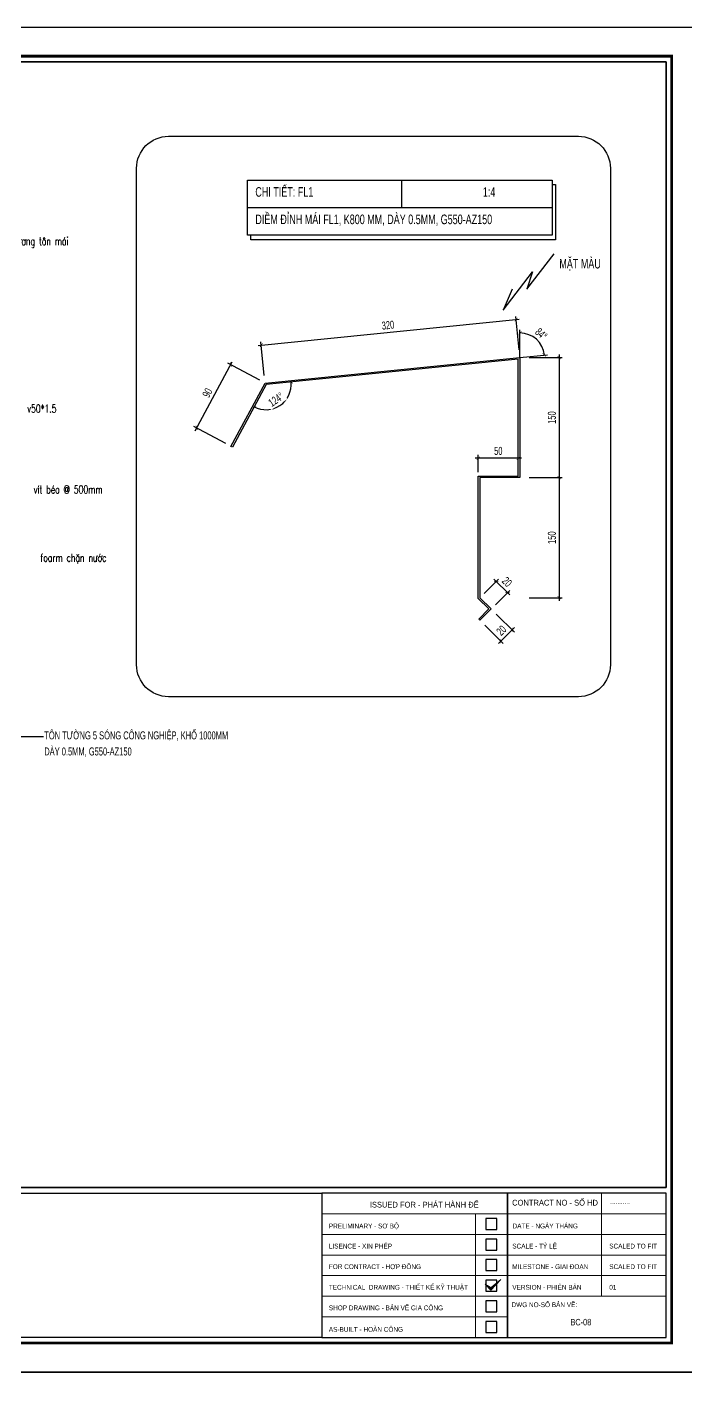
# Model space of a CAD drawing. Header units: inches. Extents: x 2 to 32666, y -5537 to 22.
# Drawn here: x 15247.9 to 15453.6, y -4128.8 to -3704.5 of the extents above; entities that cross this region are included whole.
import ezdxf
from ezdxf.enums import TextEntityAlignment as Align

# ---------------------------------------------------------------- set-up
doc = ezdxf.new("R2010")
doc.units = ezdxf.units.IN
doc.header["$MEASUREMENT"] = 0
doc.layers.get('Defpoints').update_dxf_attribs({"lineweight": 9})
for name, color, linetype in [('1', 1, 'Continuous'), ('2', 2, 'Continuous'), ('3', 3, 'Continuous'), ('4', 4, 'Continuous'), ('6', 6, 'Continuous'), ('7', 7, 'Continuous'), ('9', 9, 'Continuous'), ('BAO KHUNG', 31, 'Continuous'), ('DIM', 8, 'Continuous'), ('Fast RSQ_A2 Frame$0$Khung ten', 4, 'Continuous'), ('NET IN', 3, 'Continuous')]:
    doc.layers.add(name, color=color, linetype=linetype)
for name, color, linetype, lineweight in [('12H-Text', 3, 'Continuous', 15), ('DETAIL$0$S-Dim', 8, 'Continuous', 20), ('DETAIL$0$S-Hatch', 8, 'Continuous', 13), ('S-Hatch', 8, 'Continuous', 9)]:
    doc.layers.add(name, color=color, linetype=linetype, lineweight=lineweight)
doc.layers.add('Cover text', color=7, linetype='Continuous', true_color=0x52370f)
doc.styles.add('hung', font='vnsimli.shx', dxfattribs={"width": 0.7, "height": 520})
doc.styles.add('ST1', font='vnshx.shx', dxfattribs={"width": 0.7})
doc.styles.add('ST1H', font='vnshxh.shx', dxfattribs={"width": 0.7})
doc.styles.get("Standard").update_dxf_attribs({"font": 'arial.ttf'})
doc.styles.add('STYLE2', font='VHAVAN.TTF')
doc.styles.add('TIEU DE', font='Vharialn.ttf')
doc.dimstyles.new('4', dxfattribs={"dimtxt": 2.5, "dimasz": 1, "dimexe": 1, "dimexo": 0, "dimgap": 1, "dimtad": 1, "dimdec": 0, "dimlfac": 4, "dimzin": 0, "dimdsep": 46, "dimtxsty": 'ST1', "dimblk": 'ARCHTICK', "dimcen": 1, "dimdle": 1, "dimclrd": 8, "dimclre": 8, "dimclrt": 3, "dimadec": 0, "dimazin": 0, "dimtfac": 1, "dimtdec": 0, "dimtix": 1, "dimtmove": 1, "dimatfit": 3, "dimldrblk": 'OPEN30', "dimfxl": 0.18, "dimtfill": 1, "dimtolj": 1, "dimtzin": 0, "dimlwd": -1, "dimlwe": -1, "dimarcsym": 2})

# ---------------------------------------------------------------- blocks, each defined once
blk = doc.blocks.new('DETAIL$0$MARK')
at = {"layer": 'DETAIL$0$S-Hatch', "linetype": 'Continuous'}
h = blk.add_hatch(dxfattribs=at)
h.set_pattern_fill('ANSI31', color=256, scale=50, style=0)
h.paths.add_polyline_path([(1667850, -1156933), (1667909, -1156997), (1668012, -1156885), (1667913, -1156967)])
at = {"layer": 'DETAIL$0$S-Dim', "linetype": 'Continuous'}
blk.add_lwpolyline([(1667850, -1156933), (1667909, -1156997), (1668012, -1156885), (1667913, -1156967), (1667850, -1156933)], dxfattribs=at)
blk = doc.blocks.new('kt kien truc 1')
at = {"layer": '2', "color": 157, "linetype": 'Continuous'}
blk.add_lwpolyline([(0, 420), (594, 420), (594, 0), (0, 0)], close=True, dxfattribs=at)
at = {"layer": '7', "color": 147, "linetype": 'Continuous'}
blk.add_lwpolyline([(12.33, 57.61), (581.67, 57.61), (581.67, 409.19), (12.33, 409.19)], close=True, dxfattribs=at)
at = {"layer": 'BAO KHUNG', "color": 167, "linetype": 'Continuous', "const_width": 0.871}
blk.add_lwpolyline([(10.59, 9.07), (583.41, 9.07), (583.41, 410.93), (10.59, 410.93)], close=True, dxfattribs=at)
at = {"layer": 'BAO KHUNG', "color": 7}
for points in [[(211.89, 55.81), (474.14, 55.81), (474.14, 10.81), (211.89, 10.81)], [(474.14, 10.81), (532.16, 10.81), (532.16, 55.81), (474.14, 55.81)], [(532.16, 10.81), (581.67, 10.81), (581.67, 55.81), (532.16, 55.81)]]:
    blk.add_lwpolyline(points, close=True, dxfattribs=at)
at = {"layer": 'Fast RSQ_A2 Frame$0$Khung ten', "color": 7, "ltscale": 1000}
for points in [[(525.34, 44.51), (528.78, 44.51), (528.78, 47.96), (525.34, 47.96)], [(525.34, 38.09), (528.78, 38.09), (528.78, 41.53), (525.34, 41.53)], [(525.34, 31.66), (528.78, 31.66), (528.78, 35.1), (525.34, 35.1)], [(525.34, 25.23), (528.78, 25.23), (528.78, 28.67), (525.34, 28.67)], [(525.34, 18.8), (528.78, 18.8), (528.78, 22.24), (525.34, 22.24)], [(525.34, 12.37), (528.78, 12.37), (528.78, 15.81), (525.34, 15.81)]]:
    blk.add_lwpolyline(points, close=True, dxfattribs=at)
at = {"layer": 'S-Hatch'}
for p, q in [((561.54, 55.81), (561.54, 23.67)), ((474.14, 49.38), (532.16, 49.38)), ((522.13, 10.81), (522.13, 49.38)), ((532.16, 49.38), (581.67, 49.38)), ((474.14, 42.95), (532.16, 42.95)), ((532.16, 42.95), (581.67, 42.95)), ((474.14, 36.52), (532.16, 36.52)), ((532.16, 36.52), (581.67, 36.52)), ((474.14, 30.1), (532.16, 30.1)), ((532.16, 30.1), (581.67, 30.1)), ((474.14, 23.67), (532.16, 23.67)), ((532.16, 23.67), (581.67, 23.67)), ((474.14, 17.24), (532.16, 17.24))]:
    blk.add_line(p, q, dxfattribs=at)
at = {"layer": 'DETAIL$0$S-Dim', "linetype": 'Continuous', "xscale": 0.02999999999301508, "yscale": 0.02999999999301508, "zscale": 0.02999999999301508}
blk.add_blockref('DETAIL$0$MARK', (-49510.32, 34735.43), dxfattribs=at)
at = {"layer": 'BAO KHUNG', "color": 7, "linetype": 'Continuous', "width": 0.9}
blk.add_text('ISSUED FOR - PHÁT HÀNH ĐỂ ', height=1.8, dxfattribs=at).set_placement((506.46, 51.36), align=Align.CENTER)
blk.add_text('CONTRACT NO - SỐ HD', height=1.8, dxfattribs=at).set_placement((533.57, 51.98))
at = {"layer": 'BAO KHUNG', "color": 109, "linetype": 'Continuous', "style": 'STYLE2', "width": 0.8}
blk.add_text('...........', height=1.5, dxfattribs=at).set_placement((564.21, 52.44))
at = {"layer": 'Cover text', "linetype": 'Continuous', "style": 'STYLE2', "width": 0.8}
for s, p in [('PRELIMINARY - S¥ Bé', (476.33, 44.85)), ('date - NGµY TH¸NG', (533.72, 44.85)), ('LISENCE - XIN PHÐP', (476.33, 38.57)), ('scale - tû lÖ', (533.63, 38.57)), ('scaled to fit', (563.92, 38.57)), ('FOR CONTRACT - HîP §åNG', (476.33, 32.14)), ('MILESTONE - GIAI §O¹N', (533.63, 32.14)), ('scaled to fit', (563.92, 32.14)), ('TECHNICAL  DRAWING - THIÕT KÕ Kü THUËT', (476.33, 25.71)), ('VERSION - PHI£N B¶N', (533.63, 25.71)), ('01', (563.92, 25.71)), ('SHOP DRAWING - B¶N VÏ GIA C¤NG', (476.33, 19.28)), ('%%u%%udwg no-sè b¶n vÏ:', (533.38, 20.26)), ('AS-BUILT - HOµN C¤NG', (476.33, 12.56))]:
    blk.add_text(s, height=1.5, dxfattribs=at).set_placement(p)
at = {"layer": 'Cover text', "ltscale": 0.5, "style": 'TIEU DE'}
for tag, p in [('TENBANVE', (45.93, 14.6)), ('STT', (555.05, 15.58))]:
    blk.add_attdef(tag, text='', height=2, dxfattribs=at).set_placement(p, align=Align.MIDDLE_CENTER)
blk = doc.blocks.new('_ArchTick')
at = {"color": 0, "linetype": 'ByBlock', "const_width": 0.15}
blk.add_lwpolyline([(-0.5, -0.5), (0.5, 0.5)], dxfattribs=at)
blk = doc.blocks.new('_Open30')
at = {"color": 0, "linetype": 'ByBlock', "lineweight": -2}
for p, q in [((-1, 0.27), (0, 0)), ((0, 0), (-1, -0.27)), ((0, 0), (-1, 0))]:
    blk.add_line(p, q, dxfattribs=at)
blk = doc.blocks.new('*D6172')
at = {"layer": 'Defpoints', "color": 0, "transparency": 16777216}
for p in [(15400.6, -3795.86), (15401.55, -3805.34), (15321.94, -3813.3)]:
    blk.add_point(p, dxfattribs=at)
at = {"layer": 'DIM', "color": 8, "linetype": 'Continuous', "transparency": 16777216}
for p, q in [((15320, -3803.92), (15401.59, -3795.76)), ((15401.55, -3805.34), (15400.5, -3794.86)), ((15321.94, -3813.3), (15320.9, -3802.82))]:
    blk.add_line(p, q, dxfattribs=at)
at = {"layer": 'DIM', "color": 8, "transparency": 16777216}
for p, rotation in [((15400.6, -3795.86), 5.710593137551882), ((15321, -3803.82), 185.7105931375519)]:
    blk.add_blockref('_ArchTick', p, dxfattribs=dict(at, rotation=rotation))
at = {"layer": 'DIM', "color": 3, "transparency": 16777216, "insert": (15360.57, -3797.6), "char_height": 2.5, "attachment_point": 5, "rotation": 5.7106, "style": 'ST1', "bg_fill": 3, "box_fill_scale": 1.25, "bg_fill_color": 256, "bg_fill_true_color": 13158600, "bg_fill_transparency": 0}
blk.add_mtext('\\A1;320', dxfattribs=at)
blk = doc.blocks.new('*D6173')
at = {"layer": 'Defpoints', "color": 0, "transparency": 16777216}
for p in [(15404.72, -3807.7), (15404.72, -3845.2), (15414.02, -3845.2)]:
    blk.add_point(p, dxfattribs=at)
at = {"layer": 'DIM', "color": 8, "linetype": 'Continuous', "transparency": 16777216}
for p, q in [((15404.72, -3807.7), (15415.02, -3807.7)), ((15414.02, -3806.7), (15414.02, -3846.2)), ((15404.72, -3845.2), (15415.02, -3845.2))]:
    blk.add_line(p, q, dxfattribs=at)
at = {"layer": 'DIM', "color": 8, "transparency": 16777216}
for p, rotation in [((15414.02, -3807.7), 90), ((15414.02, -3845.2), 270)]:
    blk.add_blockref('_ArchTick', p, dxfattribs=dict(at, rotation=rotation))
at = {"layer": 'DIM', "color": 3, "transparency": 16777216, "insert": (15411.77, -3826.45), "char_height": 2.5, "attachment_point": 5, "rotation": 90, "style": 'ST1', "bg_fill": 3, "box_fill_scale": 1.25, "bg_fill_color": 256, "bg_fill_true_color": 13158600, "bg_fill_transparency": 0}
blk.add_mtext('\\A1;150', dxfattribs=at)
blk = doc.blocks.new('*D6174')
at = {"layer": 'Defpoints', "color": 0, "transparency": 16777216}
for p in [(15404.72, -3845.2), (15404.72, -3882.7), (15414.02, -3882.7)]:
    blk.add_point(p, dxfattribs=at)
at = {"layer": 'DIM', "color": 8, "linetype": 'Continuous', "transparency": 16777216}
for p, q in [((15414.02, -3844.2), (15414.02, -3883.7)), ((15404.72, -3845.2), (15415.02, -3845.2)), ((15404.72, -3882.7), (15415.02, -3882.7))]:
    blk.add_line(p, q, dxfattribs=at)
at = {"layer": 'DIM', "color": 8, "transparency": 16777216}
for p, rotation in [((15414.02, -3845.2), 90), ((15414.02, -3882.7), 270)]:
    blk.add_blockref('_ArchTick', p, dxfattribs=dict(at, rotation=rotation))
at = {"layer": 'DIM', "color": 3, "transparency": 16777216, "insert": (15411.77, -3863.95), "char_height": 2.5, "attachment_point": 5, "rotation": 90, "style": 'ST1', "bg_fill": 3, "box_fill_scale": 1.25, "bg_fill_color": 256, "bg_fill_true_color": 13158600, "bg_fill_transparency": 0}
blk.add_mtext('\\A1;150', dxfattribs=at)
blk = doc.blocks.new('*D6175')
at = {"layer": 'Defpoints', "color": 0, "transparency": 16777216}
for p in [(15390.61, -3881.37), (15394.14, -3884.9)]:
    blk.add_point(p, dxfattribs=at)
at = {"layer": 'DIM', "color": 8, "linetype": 'Continuous', "transparency": 16777216}
for p, q in [((15390.61, -3881.37), (15395.09, -3876.89)), ((15398.62, -3881.84), (15393.67, -3876.89)), ((15394.14, -3884.9), (15398.62, -3880.43))]:
    blk.add_line(p, q, dxfattribs=at)
at = {"layer": 'DIM', "color": 8, "transparency": 16777216}
for p, rotation in [((15394.38, -3877.6), 135.0000000000074), ((15397.91, -3881.13), 315.0000000000074)]:
    blk.add_blockref('_ArchTick', p, dxfattribs=dict(at, rotation=rotation))
at = {"layer": 'DIM', "color": 3, "transparency": 16777216, "insert": (15397.74, -3877.78), "char_height": 2.5, "attachment_point": 5, "rotation": 315, "style": 'ST1', "bg_fill": 3, "box_fill_scale": 1.25, "bg_fill_color": 256, "bg_fill_true_color": 13158600, "bg_fill_transparency": 0}
blk.add_mtext('\\A1;20', dxfattribs=at)
at = {"layer": 'Defpoints', "color": 0, "transparency": 16777216}
blk.add_point((15394.38, -3877.6), dxfattribs=at)
blk = doc.blocks.new('*D6176')
at = {"layer": 'Defpoints', "color": 0, "transparency": 16777216}
for p in [(15394.39, -3887.8), (15390.85, -3891.33)]:
    blk.add_point(p, dxfattribs=at)
at = {"layer": 'DIM', "color": 8, "linetype": 'Continuous', "transparency": 16777216}
for p, q in [((15394.39, -3887.8), (15400.04, -3893.46)), ((15390.85, -3891.33), (15396.51, -3896.99)), ((15400.04, -3892.04), (15395.1, -3896.99))]:
    blk.add_line(p, q, dxfattribs=at)
at = {"layer": 'DIM', "color": 8, "transparency": 16777216}
for p, rotation in [((15399.34, -3892.75), 45.00000000000367), ((15395.8, -3896.28), 225.0000000000037)]:
    blk.add_blockref('_ArchTick', p, dxfattribs=dict(at, rotation=rotation))
at = {"layer": 'DIM', "color": 3, "transparency": 16777216, "insert": (15395.98, -3892.93), "char_height": 2.5, "attachment_point": 5, "rotation": 45, "style": 'ST1', "bg_fill": 3, "box_fill_scale": 1.25, "bg_fill_color": 256, "bg_fill_true_color": 13158600, "bg_fill_transparency": 0}
blk.add_mtext('\\A1;20', dxfattribs=at)
at = {"layer": 'Defpoints', "color": 0, "transparency": 16777216}
blk.add_point((15395.8, -3896.28), dxfattribs=at)
blk = doc.blocks.new('*D6177')
at = {"layer": 'Defpoints', "color": 0, "transparency": 16777216}
for p in [(15388.78, -3839.13), (15388.78, -3843.54), (15401.28, -3843.54)]:
    blk.add_point(p, dxfattribs=at)
at = {"layer": 'DIM', "color": 8, "linetype": 'Continuous', "transparency": 16777216}
for p, q in [((15402.28, -3839.13), (15387.78, -3839.13)), ((15388.78, -3843.54), (15388.78, -3838.13)), ((15401.28, -3843.54), (15401.28, -3838.13))]:
    blk.add_line(p, q, dxfattribs=at)
at = {"layer": 'DIM', "color": 8, "transparency": 16777216, "rotation": 180}
blk.add_blockref('_ArchTick', (15388.78, -3839.13), dxfattribs=at)
at = {"layer": 'DIM', "color": 8, "transparency": 16777216}
blk.add_blockref('_ArchTick', (15401.28, -3839.13), dxfattribs=at)
at = {"layer": 'DIM', "color": 3, "transparency": 16777216, "insert": (15395.03, -3836.88), "char_height": 2.5, "attachment_point": 5, "style": 'ST1', "bg_fill": 3, "box_fill_scale": 1.25, "bg_fill_color": 256, "bg_fill_true_color": 13158600, "bg_fill_transparency": 0}
blk.add_mtext('\\A1;50', dxfattribs=at)
blk = doc.blocks.new('*D6178')
at = {"layer": 'Defpoints', "color": 0, "transparency": 16777216}
for p in [(15401.28, -3808.25), (15311.94, -3835.72)]:
    blk.add_point(p, dxfattribs=at)
at = {"layer": 'DIM', "color": 8, "linetype": 'Continuous', "transparency": 16777216}
blk.add_arc((15322.46, -3816.13), 7.87, 241.7701, 5.7106, dxfattribs=at)
at = {"layer": 'DIM', "color": 8, "transparency": 16777216}
for p, rotation in [((15330.29, -3815.35), 95.71059313755603), ((15318.74, -3823.06), 151.7700901134917)]:
    blk.add_blockref('_ArchTick', p, dxfattribs=dict(at, rotation=rotation))
at = {"layer": 'DIM', "color": 3, "transparency": 16777216, "insert": (15325.58, -3820.8), "char_height": 2.5, "attachment_point": 5, "rotation": 33.7403, "style": 'ST1', "bg_fill": 3, "box_fill_scale": 1.25, "bg_fill_color": 256, "bg_fill_true_color": 13158600, "bg_fill_transparency": 0}
blk.add_mtext('\\A1;124°', dxfattribs=at)
at = {"layer": 'Defpoints', "color": 0, "transparency": 16777216}
for p in [(15322.46, -3816.13), (15322.46, -3816.13), (15324.24, -3823.79)]:
    blk.add_point(p, dxfattribs=at)
blk = doc.blocks.new('*D6211')
at = {"layer": 'Defpoints', "color": 0, "transparency": 16777216}
for p in [(15401.78, -3807.7), (15401.78, -3807.7), (15322.18, -3815.66), (15401.78, -3845.2)]:
    blk.add_point(p, dxfattribs=at)
at = {"layer": 'DIM', "color": 8, "linetype": 'Continuous', "transparency": 16777216}
for q in [(15401.78, -3799.03), (15410.41, -3806.84)]:
    blk.add_line((15401.78, -3807.7), q, dxfattribs=at)
blk.add_arc((15401.78, -3807.7), 7.67, 5.7106, 90, dxfattribs=at)
at = {"layer": 'DIM', "color": 8, "transparency": 16777216}
for p, rotation in [((15401.78, -3800.03), 180.0000000000007), ((15409.42, -3806.93), 275.7105931375568)]:
    blk.add_blockref('_ArchTick', p, dxfattribs=dict(at, rotation=rotation))
at = {"layer": 'DIM', "color": 3, "transparency": 16777216, "insert": (15408.44, -3800.34), "char_height": 2.5, "attachment_point": 5, "rotation": 317.8553, "style": 'ST1', "bg_fill": 3, "box_fill_scale": 1.25, "bg_fill_color": 256, "bg_fill_true_color": 13158600, "bg_fill_transparency": 0}
blk.add_mtext('\\A1;84°', dxfattribs=at)
at = {"layer": 'Defpoints', "color": 0, "transparency": 16777216}
blk.add_point((15408.16, -3803.43), dxfattribs=at)
blk = doc.blocks.new('_Dot')
at = {"color": 0, "linetype": 'ByBlock', "lineweight": -2}
blk.add_line((-0.5, 0), (-1, 0), dxfattribs=at)
at = {"color": 0, "linetype": 'ByBlock', "const_width": 0.5}
blk.add_lwpolyline([(-0.25, 0, 1), (0.25, 0, 1)], format="xyb", close=True, dxfattribs=at)
blk = doc.blocks.new('DOT')
at = {"color": 0, "linetype": 'ByBlock'}
blk.add_line((-0.5, 0), (-1, 0), dxfattribs=at)
at = {"color": 0, "linetype": 'ByBlock', "const_width": 0.5}
blk.add_lwpolyline([(-0.25, 0, 1), (0.25, 0, 1)], format="xyb", close=True, dxfattribs=at)
blk = doc.blocks.new('*D6482')
at = {"layer": '1', "color": 8, "linetype": 'Continuous', "transparency": 16777216}
for p, q in [((15300.35, -3830.56), (15311.94, -3809.01)), ((15320.58, -3814.8), (15310.59, -3809.42)), ((15309.93, -3834.58), (15299.94, -3829.2))]:
    blk.add_line(p, q, dxfattribs=at)
at = {"layer": 'Defpoints', "color": 0, "transparency": 16777216}
for p in [(15311.47, -3809.89), (15320.58, -3814.8), (15309.93, -3834.58)]:
    blk.add_point(p, dxfattribs=at)
at = {"layer": '1', "color": 8, "transparency": 16777216}
for p, rotation in [((15311.47, -3809.89), 61.70732740713532), ((15300.82, -3829.68), 241.7073274071354)]:
    blk.add_blockref('_ArchTick', p, dxfattribs=dict(at, rotation=rotation))
at = {"layer": '1', "color": 3, "transparency": 16777216, "insert": (15304.16, -3818.72), "char_height": 2.5, "attachment_point": 5, "rotation": 61.7073, "style": 'ST1', "bg_fill": 3, "box_fill_scale": 1.25, "bg_fill_color": 256, "bg_fill_true_color": 13158600, "bg_fill_transparency": 0}
blk.add_mtext('\\A1;90', dxfattribs=at)

msp = doc.modelspace()

# ---------------------------------------------------------------- linework, layer by layer
at = {"layer": 'DIM'}
msp.add_lwpolyline([(14878.1005, -3715.3349), (15447.4384, -3715.3349), (15447.4384, -4066.9148), (14878.1005, -4066.9148)], close=True, dxfattribs=at)
at = {"layer": 'NET IN'}
for points in [[(14865.7695, -3704.5249), (15459.7695, -3704.5249), (15459.7695, -4124.5249), (14865.7695, -4124.5249)], [(14865.7695, -4124.5249), (15459.7695, -4124.5249), (15459.7695, -4544.5249), (14865.7695, -4544.5249)]]:
    msp.add_lwpolyline(points, close=True, dxfattribs=at)

# ---------------------------------------------------------------- block references
at = {"layer": '3'}
ref = msp.add_blockref('kt kien truc 1', (14865.7695, -4124.5249), dxfattribs=at)
ref.add_attrib('STT', 'bc-08', dxfattribs={"ltscale": 0.5, "height": 2, "style": 'TIEU DE'}).set_placement((15420.8177, -4108.9455), align=Align.MIDDLE_CENTER)
msp.add_blockref('kt kien truc 1', (14865.7695, -4544.5249), dxfattribs=at)

# ---------------------------------------------------------------- texts
at = {"layer": '12H-Text', "style": 'hung', "width": 0.7}
msp.add_text('b¾n vÝt bÐo @ ®Ønh sãng d\xad¬ng t«n m¸i', height=2.5, dxfattribs=at).set_placement((15212.3915, -3772.6123))
at = {"layer": '12H-Text', "char_height": 2.5, "width": 331.810854, "attachment_point": 5, "style": 'hung'}
for s, insert in [('v50*1.5', (15252.4522, -3823.6553)), ('vÝt bÐo @ 500mm', (15260.6709, -3848.8971)), ('foarm chÆn n\xadíc', (15262.3173, -3870.5039))]:
    msp.add_mtext(s, dxfattribs=dict(at, insert=insert))
at = {"layer": '3', "style": 'ST1H', "width": 0.7}
for s, p in [('t«n t\xadêng 5 sãng c«ng nghiÖp, khæ 1000mm', (15253.2094, -3926.9517)), ('dµy 0.5mm, g550-az150', (15253.2094, -3931.978))]:
    msp.add_text(s, height=2.5, dxfattribs=at).set_placement(p)

# ---------------------------------------------------------------- leaders
at = {"layer": 'DIM'}
msp.add_leader([(15227.7579, -3926.0582), (15252.9265, -3926.0582)], dimstyle='4', override={"dimgap": 1, "dimtad": 0}, dxfattribs=at)

# ---------------------------------------------------------------- next in the draw order: texts
at = {"layer": '3', "char_height": 3, "attachment_point": 4, "style": 'ST1H', "bg_fill": 2}
for s, insert in [('\\A1;CHI TIÕT: fl1', (15319.1374, -3755.9936)), ('\\A1;diÒm ®Ønh m¸i fl1, K800 MM, dµy 0.5mm, g550-az150', (15319.1374, -3764.8233))]:
    msp.add_mtext(s, dxfattribs=dict(at, insert=insert))

# ---------------------------------------------------------------- next in the draw order: dimensions: what is measured, and where the dimension line sits
at = {"layer": 'DIM'}
for p1, p2, distance, picture, middle in [((15321.9439, -3813.2986), (15401.5468, -3805.3383), 9.5275, '*D6172', (15360.5734, -3797.5994)), ((15404.7242, -3807.6981), (15404.7242, -3845.1981), 9.2991, '*D6173', (15411.7733, -3826.4481)), ((15401.2828, -3843.5422), (15388.7828, -3843.5422), -4.4142, '*D6177', (15395.0328, -3836.878)), ((15394.1434, -3884.9047), (15390.6098, -3881.3711), -5.3336, '*D6175', (15397.739, -3877.7755)), ((15394.3854, -3887.8006), (15390.8518, -3891.3342), 7.0011, '*D6176', (15395.9781, -3892.9269))]:
    dim = msp.add_aligned_dim(p1=p1, p2=p2, distance=distance, dimstyle='4', dxfattribs=at)
    dim.commit()
    dim.dimension.update_dxf_attribs({"geometry": picture, "text_midpoint": middle})

# ---------------------------------------------------------------- next in the draw order: linework, layer by layer
at = {"color": 9}
msp.add_line((15364.8224, -3752.2791), (15364.8224, -3760.9037), dxfattribs=at)
for points in [[(15316.6678, -3752.2791), (15411.8491, -3752.2791), (15411.8491, -3769.5283), (15316.6678, -3769.5283)], [(15316.6678, -3752.2791), (15411.8491, -3752.2791), (15411.8491, -3760.9037), (15316.6678, -3760.9037)]]:
    msp.add_lwpolyline(points, close=True, dxfattribs=at)
msp.add_lwpolyline([(15411.8491, -3753.6997), (15412.8717, -3753.6997), (15412.8717, -3770.9489), (15317.6905, -3770.9489), (15317.6905, -3769.5283)], dxfattribs=at)
at = {"layer": '4'}
msp.add_lwpolyline([(15399.3143, -3786.3886), (15396.581, -3792.9182), (15405.7144, -3780.925), (15403.9143, -3786.322), (15412.4478, -3775.3282)], dxfattribs=at)

# ---------------------------------------------------------------- next in the draw order: dimensions: what is measured, and where the dimension line sits
at = {"layer": 'DIM'}
dim = msp.add_aligned_dim(p1=(15404.7242, -3845.1981), p2=(15404.7242, -3882.6981), distance=9.2991, dimstyle='4', dxfattribs=at)
dim.commit()
dim.dimension.update_dxf_attribs({"geometry": '*D6174', "text_midpoint": (15411.7733, -3863.9481)})

# ---------------------------------------------------------------- next in the draw order: texts
at = {"layer": '3', "insert": (15390.2093, -3755.9936), "char_height": 3, "attachment_point": 4, "style": 'ST1H', "bg_fill": 2}
msp.add_mtext('\\A1;1:4', dxfattribs=at)

# ---------------------------------------------------------------- next in the draw order: linework, layer by layer
at = {"layer": '9'}
msp.add_lwpolyline([(15292.0344, -3738.5915), (15420.0345, -3738.5915, -0.41421356), (15430.0345, -3748.5915), (15430.0345, -3903.636, -0.41421356), (15420.0345, -3913.636), (15292.0344, -3913.636, -0.41421356), (15282.0344, -3903.636), (15282.0344, -3748.5915, -0.41421356)], format="xyb", close=True, dxfattribs=at)

# ---------------------------------------------------------------- next in the draw order: texts
at = {"layer": '3', "insert": (15414.1013, -3778.7109), "char_height": 3, "attachment_point": 4, "style": 'ST1H', "bg_fill": 2}
msp.add_mtext('\\A1;mÆt mµu', dxfattribs=at)

# ---------------------------------------------------------------- next in the draw order: dimensions: what is measured, and where the dimension line sits
at = {"layer": 'DIM'}
dim = msp.add_angular_dim_2l(base=(15324.2422, -3823.7944), line1=((15322.4616, -3816.1327), (15311.9436, -3835.7241)), line2=((15401.2828, -3808.2506), (15322.4616, -3816.1327)), dimstyle='4', override={"dimzin": 8}, dxfattribs=at)
dim.commit()
dim.dimension.update_dxf_attribs({"geometry": '*D6178', "text_midpoint": (15325.5808, -3820.8026)})

# ---------------------------------------------------------------- next in the draw order: dimensions: what is measured, and where the dimension line sits
dim = msp.add_angular_dim_2l(base=(15408.1574, -3803.4295), line1=((15401.7828, -3807.6981), (15401.7828, -3845.1981)), line2=((15322.1798, -3815.6584), (15401.7828, -3807.6981)), dimstyle='4', override={"dimzin": 8, "dimldrblk": 'DOT'}, dxfattribs=at)
dim.commit()
dim.dimension.update_dxf_attribs({"geometry": '*D6211', "text_midpoint": (15408.4404, -3800.3415)})

# ---------------------------------------------------------------- next in the draw order: dimensions: what is measured, and where the dimension line sits
at = {"layer": '1'}
dim = msp.add_aligned_dim(p1=(15309.9283, -3834.58), p2=(15320.5776, -3814.7959), distance=10.343, dimstyle='4', dxfattribs=at)
dim.commit()
dim.dimension.update_dxf_attribs({"geometry": '*D6482', "text_midpoint": (15304.1643, -3818.7192)})

# ---------------------------------------------------------------- next in the draw order: linework, layer by layer
at = {"layer": '6'}
msp.add_lwpolyline([(15311.5305, -3835.4425), (15322.1798, -3815.6584), (15401.7828, -3807.6981), (15401.7828, -3845.1981), (15389.2828, -3845.1981), (15389.2828, -3882.6981), (15392.8164, -3886.2317), (15389.2828, -3889.7652), (15388.9293, -3889.4117), (15392.1093, -3886.2317), (15388.7828, -3882.9052), (15388.7828, -3844.6981), (15401.2828, -3844.6981), (15401.2828, -3808.2506), (15322.4941, -3816.1295), (15311.9708, -3835.6794)], close=True, dxfattribs=at)

doc.saveas('drawing.dxf')
